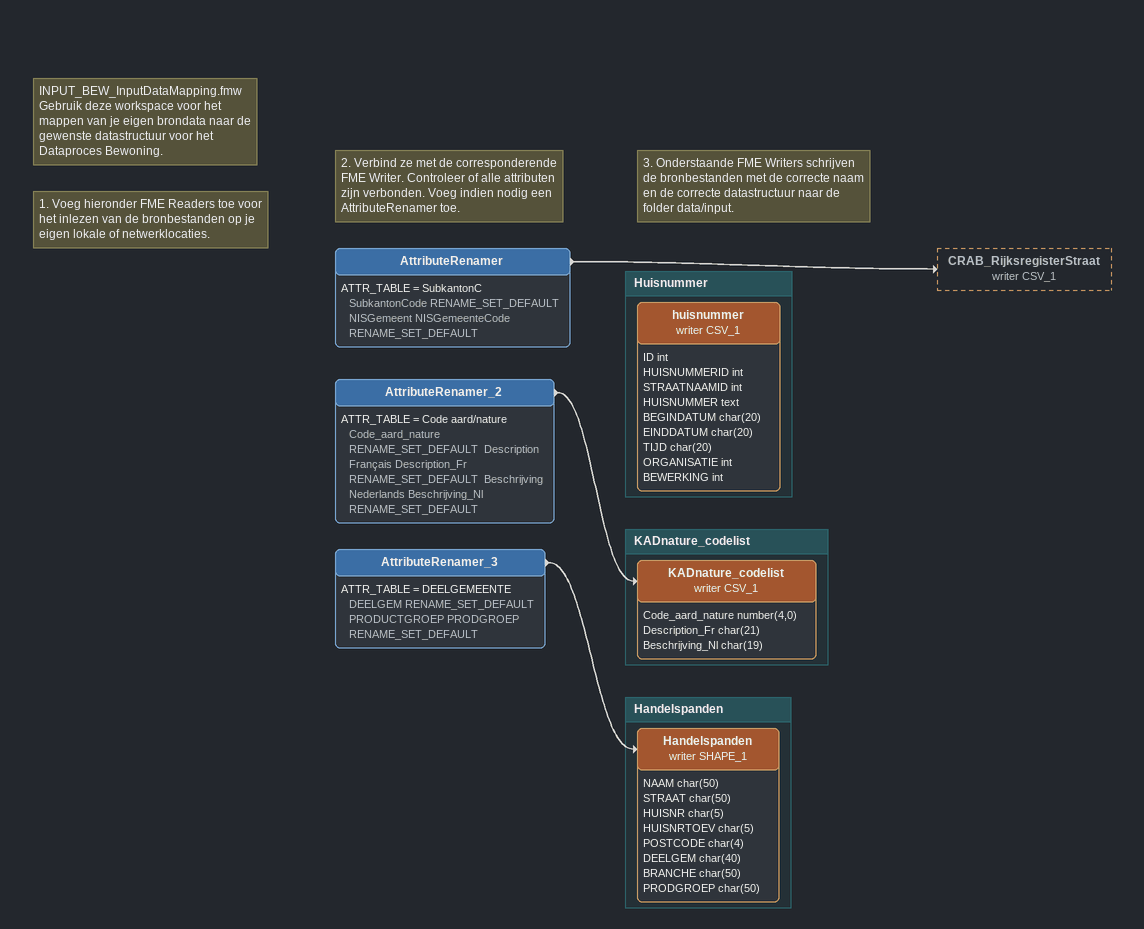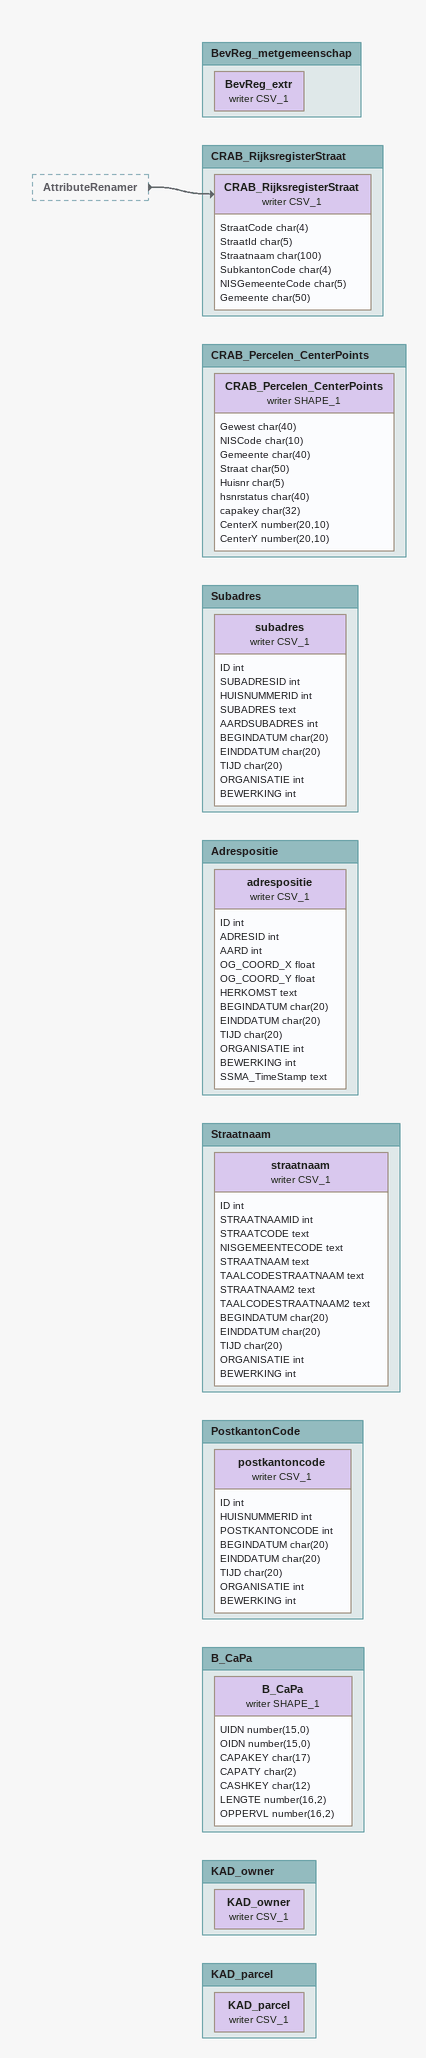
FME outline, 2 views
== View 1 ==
Note: INPUT_BEW_InputDataMapping.fmw / Gebruik deze workspace voor het mappen van je eigen brondata naar de gewenste datastructuur voor het Dataproces Bewoning.
Note: 1. Voeg hieronder FME Readers toe voor het inlezen van de bronbestanden op je eigen lokale of netwerklocaties.
Note: 2. Verbind ze met de corresponderende / FME Writer. Controleer of alle attributen zijn verbonden. Voeg indien nodig een AttributeRenamer toe.
Note: 3. Onderstaande FME Writers schrijven de bronbestanden met de correcte naam en de correcte datastructuur naar de folder data/input.
AttributeRenamer
    ATTR_TABLE = SubkantonC SubkantonCode RENAME_SET_DEFAULT  NISGemeent NISGemeenteCode RENAME_SET_DEFAULT
    -> CRAB_RijksregisterStraat (writer CSV_1)
AttributeRenamer_2
    ATTR_TABLE = Code aard/nature Code_aard_nature RENAME_SET_DEFAULT  Description Français Description_Fr RENAME_SET_DEFAULT  Beschrijving Nederlands Beschrijving_Nl RENAME_SET_DEFAULT
    -> KADnature_codelist (writer CSV_1)
AttributeRenamer_3
    ATTR_TABLE = DEELGEMEENTE DEELGEM RENAME_SET_DEFAULT  PRODUCTGROEP PRODGROEP RENAME_SET_DEFAULT
    -> Handelspanden (writer SHAPE_1)

Bookmark: KADnature_codelist
KADnature_codelist (writer CSV_1)
    attributes: Code_aard_nature number(4,0), Description_Fr char(21), Beschrijving_Nl char(19)

Bookmark: Handelspanden
Handelspanden (writer SHAPE_1)
    attributes: NAAM char(50), STRAAT char(50), HUISNR char(5), HUISNRTOEV char(5), POSTCODE char(4), DEELGEM char(40), BRANCHE char(50), PRODGROEP char(50)

Bookmark: Huisnummer
huisnummer (writer CSV_1)
    attributes: ID int, HUISNUMMERID int, STRAATNAAMID int, HUISNUMMER text, BEGINDATUM char(20), EINDDATUM char(20), TIJD char(20), ORGANISATIE int, BEWERKING int

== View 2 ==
AttributeRenamer [outside]
    -> CRAB_RijksregisterStraat (writer CSV_1)

Bookmark: CRAB_RijksregisterStraat
CRAB_RijksregisterStraat (writer CSV_1)
    attributes: StraatCode char(4), StraatId char(5), Straatnaam char(100), SubkantonCode char(4), NISGemeenteCode char(5), Gemeente char(50)

Bookmark: BevReg_metgemeenschap
BevReg_extr (writer CSV_1)

Bookmark: CRAB_Percelen_CenterPoints
CRAB_Percelen_CenterPoints (writer SHAPE_1)
    attributes: Gewest char(40), NISCode char(10), Gemeente char(40), Straat char(50), Huisnr char(5), hsnrstatus char(40), capakey char(32), CenterX number(20,10), CenterY number(20,10)

Bookmark: Subadres
subadres (writer CSV_1)
    attributes: ID int, SUBADRESID int, HUISNUMMERID int, SUBADRES text, AARDSUBADRES int, BEGINDATUM char(20), EINDDATUM char(20), TIJD char(20), ORGANISATIE int, BEWERKING int

Bookmark: Adrespositie
adrespositie (writer CSV_1)
    attributes: ID int, ADRESID int, AARD int, OG_COORD_X float, OG_COORD_Y float, HERKOMST text, BEGINDATUM char(20), EINDDATUM char(20), TIJD char(20), ORGANISATIE int, BEWERKING int, SSMA_TimeStamp text

Bookmark: Straatnaam
straatnaam (writer CSV_1)
    attributes: ID int, STRAATNAAMID int, STRAATCODE text, NISGEMEENTECODE text, STRAATNAAM text, TAALCODESTRAATNAAM text, STRAATNAAM2 text, TAALCODESTRAATNAAM2 text, BEGINDATUM char(20), EINDDATUM char(20), TIJD char(20), ORGANISATIE int, BEWERKING int

Bookmark: PostkantonCode
postkantoncode (writer CSV_1)
    attributes: ID int, HUISNUMMERID int, POSTKANTONCODE int, BEGINDATUM char(20), EINDDATUM char(20), TIJD char(20), ORGANISATIE int, BEWERKING int

Bookmark: B_CaPa
B_CaPa (writer SHAPE_1)
    attributes: UIDN number(15,0), OIDN number(15,0), CAPAKEY char(17), CAPATY char(2), CASHKEY char(12), LENGTE number(16,2), OPPERVL number(16,2)

Bookmark: KAD_owner
KAD_owner (writer CSV_1)

Bookmark: KAD_parcel
KAD_parcel (writer CSV_1)
